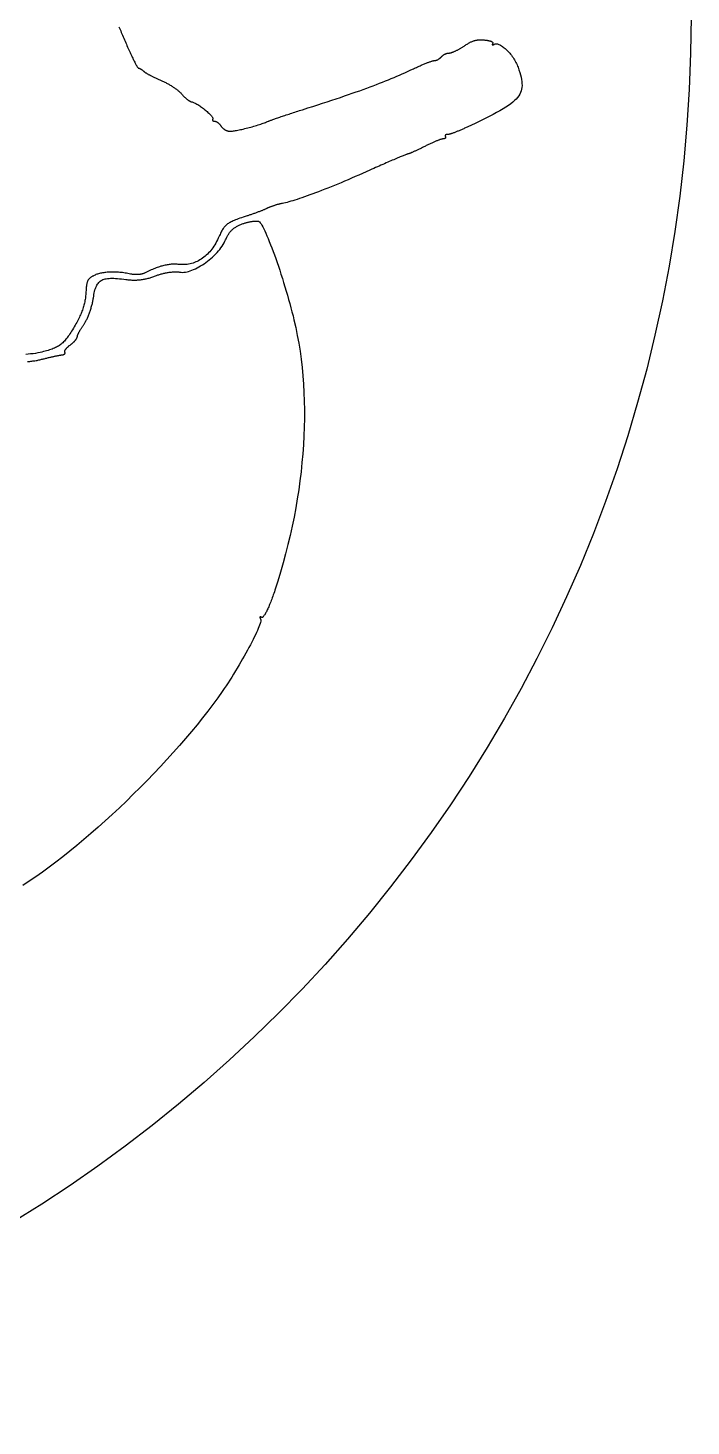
# Model space of a CAD drawing. Extents: x -25 to 25, y -25 to 25.
# Drawn here: x 13.23 to 25, y -25 to -0.2 of the extents above; entities that cross this region are included whole.
import ezdxf

# ---------------------------------------------------------------- set-up
doc = ezdxf.new("R2010")
doc.units = 0
for name, color, linetype in [('CUT', 1, 'CONTINUOUS'), ('MYON', 7, 'CONTINUOUS'), ('YOUMU', 7, 'CONTINUOUS')]:
    doc.layers.add(name, color=color, linetype=linetype)

msp = doc.modelspace()

# ---------------------------------------------------------------- linework, layer by layer
at = {"layer": 'CUT'}
msp.add_circle((0, 0), 25, dxfattribs=at)
at = {"layer": 'MYON'}
msp.add_lwpolyline([(13.226, -6.116), (13.245, -6.115), (13.264, -6.112), (13.282, -6.11), (13.301, -6.108), (13.32, -6.105), (13.338, -6.103), (13.356, -6.1), (13.374, -6.097), (13.392, -6.094), (13.409, -6.09), (13.426, -6.087), (13.442, -6.083), (13.458, -6.08), (13.474, -6.076), (13.489, -6.072), (13.504, -6.068), (13.519, -6.065), (13.535, -6.061), (13.55, -6.057), (13.565, -6.054), (13.579, -6.05), (13.594, -6.046), (13.609, -6.043), (13.623, -6.04), (13.637, -6.036), (13.651, -6.033), (13.665, -6.03), (13.678, -6.027), (13.691, -6.024), (13.704, -6.021), (13.716, -6.019), (13.728, -6.016), (13.74, -6.014), (13.751, -6.012), (13.761, -6.009), (13.771, -6.007), (13.781, -6.006), (13.79, -6.004), (13.798, -6.002), (13.806, -6.001), (13.813, -6), (13.82, -5.999), (13.826, -5.998), (13.831, -5.997), (13.835, -5.997), (13.839, -5.996), (13.843, -5.996), (13.847, -5.995), (13.851, -5.995), (13.854, -5.994), (13.857, -5.993), (13.861, -5.992), (13.864, -5.991), (13.867, -5.99), (13.869, -5.988), (13.872, -5.987), (13.874, -5.986), (13.877, -5.984), (13.879, -5.982), (13.881, -5.981), (13.883, -5.979), (13.884, -5.977), (13.886, -5.976), (13.887, -5.974), (13.888, -5.972), (13.889, -5.97), (13.89, -5.968), (13.89, -5.966), (13.89, -5.964), (13.89, -5.962), (13.89, -5.96), (13.89, -5.958), (13.889, -5.955), (13.888, -5.953), (13.887, -5.951), (13.886, -5.949), (13.885, -5.947), (13.884, -5.944), (13.884, -5.941), (13.884, -5.938), (13.884, -5.935), (13.884, -5.932), (13.885, -5.929), (13.886, -5.925), (13.888, -5.921), (13.89, -5.917), (13.892, -5.913), (13.894, -5.909), (13.897, -5.905), (13.9, -5.9), (13.903, -5.896), (13.906, -5.891), (13.91, -5.887), (13.914, -5.882), (13.918, -5.877), (13.922, -5.872), (13.927, -5.868), (13.932, -5.863), (13.937, -5.858), (13.942, -5.853), (13.948, -5.848), (13.953, -5.843), (13.959, -5.838), (13.965, -5.833), (13.971, -5.828), (13.978, -5.824), (13.984, -5.819), (13.991, -5.814), (13.997, -5.809), (14.003, -5.804), (14.01, -5.799), (14.016, -5.794), (14.022, -5.789), (14.028, -5.784), (14.033, -5.779), (14.039, -5.773), (14.044, -5.768), (14.05, -5.763), (14.055, -5.758), (14.06, -5.753), (14.064, -5.747), (14.069, -5.742), (14.073, -5.737), (14.077, -5.732), (14.081, -5.727), (14.085, -5.722), (14.088, -5.718), (14.092, -5.713), (14.094, -5.708), (14.097, -5.704), (14.099, -5.7), (14.101, -5.696), (14.103, -5.692), (14.105, -5.688), (14.106, -5.684), (14.107, -5.681), (14.107, -5.677), (14.107, -5.674), (14.108, -5.671), (14.108, -5.668), (14.109, -5.664), (14.11, -5.659), (14.111, -5.654), (14.113, -5.649), (14.115, -5.644), (14.118, -5.638), (14.12, -5.632), (14.123, -5.626), (14.126, -5.619), (14.129, -5.612), (14.133, -5.605), (14.137, -5.597), (14.141, -5.589), (14.145, -5.582), (14.149, -5.573), (14.154, -5.565), (14.159, -5.557), (14.164, -5.548), (14.169, -5.54), (14.174, -5.531), (14.18, -5.522), (14.185, -5.513), (14.191, -5.504), (14.197, -5.495), (14.203, -5.486), (14.209, -5.477), (14.215, -5.468), (14.222, -5.459), (14.228, -5.45), (14.234, -5.44), (14.241, -5.43), (14.247, -5.419), (14.254, -5.408), (14.261, -5.396), (14.267, -5.384), (14.274, -5.371), (14.28, -5.357), (14.286, -5.343), (14.293, -5.329), (14.299, -5.314), (14.305, -5.299), (14.311, -5.283), (14.317, -5.268), (14.323, -5.252), (14.329, -5.235), (14.335, -5.219), (14.34, -5.202), (14.346, -5.186), (14.351, -5.169), (14.356, -5.152), (14.36, -5.135), (14.365, -5.118), (14.369, -5.101), (14.374, -5.084), (14.377, -5.067), (14.381, -5.051), (14.384, -5.034), (14.387, -5.018), (14.39, -5.002), (14.393, -4.986), (14.398, -4.955), (14.403, -4.925), (14.409, -4.897), (14.415, -4.87), (14.421, -4.845), (14.429, -4.822), (14.436, -4.8), (14.445, -4.78), (14.454, -4.762), (14.464, -4.744), (14.475, -4.729), (14.487, -4.714), (14.5, -4.701), (14.513, -4.69), (14.528, -4.679), (14.545, -4.67), (14.562, -4.662), (14.581, -4.656), (14.601, -4.65), (14.622, -4.646), (14.645, -4.642), (14.67, -4.64), (14.696, -4.639), (14.724, -4.638), (14.754, -4.639), (14.785, -4.64), (14.818, -4.643), (14.854, -4.646), (14.891, -4.65), (14.93, -4.655), (14.971, -4.66), (14.989, -4.662), (15.006, -4.664), (15.023, -4.666), (15.04, -4.667), (15.058, -4.668), (15.075, -4.669), (15.092, -4.669), (15.109, -4.67), (15.126, -4.67), (15.144, -4.669), (15.161, -4.669), (15.178, -4.668), (15.195, -4.666), (15.212, -4.665), (15.229, -4.663), (15.246, -4.661), (15.263, -4.658), (15.28, -4.656), (15.297, -4.653), (15.314, -4.65), (15.331, -4.646), (15.347, -4.642), (15.364, -4.638), (15.381, -4.634), (15.398, -4.629), (15.414, -4.624), (15.431, -4.619), (15.447, -4.613), (15.464, -4.608), (15.48, -4.601), (15.496, -4.595), (15.51, -4.59), (15.524, -4.585), (15.538, -4.579), (15.553, -4.575), (15.568, -4.57), (15.583, -4.566), (15.598, -4.561), (15.613, -4.557), (15.628, -4.553), (15.644, -4.55), (15.659, -4.546), (15.675, -4.543), (15.69, -4.54), (15.705, -4.537), (15.721, -4.534), (15.736, -4.532), (15.751, -4.53), (15.765, -4.528), (15.78, -4.527), (15.794, -4.525), (15.808, -4.524), (15.822, -4.523), (15.835, -4.523), (15.848, -4.522), (15.861, -4.522), (15.873, -4.523), (15.885, -4.523), (15.896, -4.524), (15.907, -4.525), (15.918, -4.527), (15.927, -4.528), (15.95, -4.532), (15.975, -4.533), (16, -4.532), (16.027, -4.528), (16.054, -4.523), (16.083, -4.516), (16.112, -4.507), (16.142, -4.497), (16.172, -4.484), (16.203, -4.47), (16.234, -4.455), (16.265, -4.438), (16.296, -4.42), (16.327, -4.401), (16.358, -4.38), (16.389, -4.358), (16.419, -4.335), (16.449, -4.312), (16.479, -4.287), (16.507, -4.262), (16.535, -4.236), (16.562, -4.209), (16.587, -4.182), (16.612, -4.154), (16.635, -4.126), (16.657, -4.097), (16.677, -4.069), (16.695, -4.04), (16.712, -4.011), (16.727, -3.982), (16.74, -3.954), (16.747, -3.939), (16.753, -3.925), (16.759, -3.911), (16.766, -3.898), (16.773, -3.885), (16.78, -3.873), (16.788, -3.861), (16.795, -3.849), (16.803, -3.838), (16.811, -3.827), (16.819, -3.817), (16.828, -3.806), (16.837, -3.797), (16.846, -3.787), (16.855, -3.778), (16.865, -3.769), (16.875, -3.76), (16.885, -3.752), (16.896, -3.744), (16.907, -3.736), (16.918, -3.729), (16.93, -3.722), (16.942, -3.715), (16.954, -3.708), (16.967, -3.702), (16.98, -3.696), (16.993, -3.69), (17.007, -3.684), (17.021, -3.678), (17.036, -3.673), (17.051, -3.668), (17.063, -3.664), (17.075, -3.66), (17.086, -3.657), (17.098, -3.653), (17.11, -3.65), (17.122, -3.647), (17.133, -3.644), (17.145, -3.641), (17.156, -3.639), (17.167, -3.637), (17.178, -3.634), (17.189, -3.632), (17.199, -3.63), (17.21, -3.629), (17.22, -3.627), (17.229, -3.626), (17.239, -3.625), (17.248, -3.624), (17.257, -3.623), (17.265, -3.622), (17.274, -3.622), (17.281, -3.622), (17.289, -3.622), (17.296, -3.622), (17.302, -3.623), (17.308, -3.623), (17.313, -3.624), (17.318, -3.625), (17.323, -3.627), (17.327, -3.628), (17.33, -3.63), (17.341, -3.639), (17.354, -3.654), (17.368, -3.673), (17.383, -3.698), (17.399, -3.727), (17.416, -3.76), (17.434, -3.798), (17.453, -3.84), (17.473, -3.885), (17.494, -3.934), (17.515, -3.987), (17.537, -4.042), (17.559, -4.1), (17.582, -4.161), (17.605, -4.224), (17.628, -4.289), (17.652, -4.357), (17.675, -4.426), (17.699, -4.496), (17.722, -4.568), (17.746, -4.641), (17.769, -4.715), (17.792, -4.789), (17.814, -4.864), (17.836, -4.938), (17.857, -5.013), (17.878, -5.088), (17.898, -5.161), (17.917, -5.235), (17.936, -5.307), (17.953, -5.378), (17.984, -5.514), (18.012, -5.651), (18.037, -5.791), (18.06, -5.933), (18.079, -6.076), (18.096, -6.222), (18.11, -6.369), (18.121, -6.517), (18.129, -6.667), (18.135, -6.818), (18.137, -6.971), (18.137, -7.125), (18.134, -7.28), (18.129, -7.436), (18.12, -7.593), (18.109, -7.751), (18.095, -7.909), (18.078, -8.069), (18.059, -8.229), (18.037, -8.39), (18.012, -8.551), (17.984, -8.713), (17.954, -8.875), (17.921, -9.037), (17.885, -9.2), (17.846, -9.362), (17.805, -9.525), (17.761, -9.687), (17.714, -9.85), (17.665, -10.012), (17.613, -10.174), (17.604, -10.201), (17.595, -10.228), (17.585, -10.254), (17.576, -10.28), (17.567, -10.306), (17.558, -10.33), (17.549, -10.355), (17.539, -10.378), (17.53, -10.401), (17.521, -10.423), (17.512, -10.444), (17.504, -10.464), (17.495, -10.484), (17.487, -10.503), (17.478, -10.521), (17.47, -10.537), (17.462, -10.553), (17.454, -10.568), (17.447, -10.582), (17.44, -10.595), (17.433, -10.607), (17.426, -10.617), (17.419, -10.627), (17.413, -10.635), (17.407, -10.642), (17.402, -10.647), (17.397, -10.651), (17.392, -10.654), (17.388, -10.656), (17.384, -10.656), (17.38, -10.655), (17.377, -10.653), (17.374, -10.651), (17.371, -10.65), (17.369, -10.649), (17.366, -10.647), (17.364, -10.647), (17.362, -10.646), (17.359, -10.645), (17.358, -10.645), (17.356, -10.645), (17.354, -10.645), (17.353, -10.645), (17.352, -10.646), (17.351, -10.647), (17.35, -10.647), (17.349, -10.648), (17.349, -10.65), (17.348, -10.651), (17.348, -10.653), (17.348, -10.654), (17.348, -10.656), (17.349, -10.658), (17.349, -10.661), (17.35, -10.663), (17.351, -10.666), (17.352, -10.668), (17.354, -10.671), (17.355, -10.674), (17.357, -10.677), (17.359, -10.681), (17.361, -10.684), (17.364, -10.693), (17.364, -10.706), (17.362, -10.722), (17.357, -10.742), (17.351, -10.765), (17.342, -10.791), (17.331, -10.82), (17.318, -10.852), (17.303, -10.887), (17.286, -10.924), (17.268, -10.963), (17.248, -11.005), (17.226, -11.048), (17.203, -11.093), (17.179, -11.14), (17.153, -11.188), (17.127, -11.238), (17.099, -11.289), (17.07, -11.34), (17.04, -11.392), (17.01, -11.445), (16.979, -11.498), (16.947, -11.552), (16.915, -11.605), (16.882, -11.659), (16.849, -11.712), (16.815, -11.765), (16.782, -11.817), (16.748, -11.868), (16.715, -11.918), (16.681, -11.967), (16.6, -12.082), (16.515, -12.199), (16.425, -12.317), (16.332, -12.437), (16.234, -12.559), (16.133, -12.681), (16.029, -12.804), (15.921, -12.928), (15.811, -13.053), (15.698, -13.177), (15.582, -13.301), (15.465, -13.425), (15.345, -13.549), (15.224, -13.672), (15.101, -13.793), (14.978, -13.914), (14.853, -14.032), (14.727, -14.15), (14.602, -14.265), (14.475, -14.378), (14.349, -14.488), (14.223, -14.596), (14.098, -14.701), (13.974, -14.803), (13.85, -14.901), (13.727, -14.996), (13.606, -15.087), (13.487, -15.174), (13.37, -15.257), (13.255, -15.335), (13.142, -15.408)], dxfattribs=at)
at = {"layer": 'YOUMU'}
msp.add_lwpolyline([(14.844, -0.175), (14.855, -0.199), (14.866, -0.224), (14.877, -0.249), (14.888, -0.275), (14.9, -0.301), (14.911, -0.327), (14.922, -0.353), (14.933, -0.38), (14.945, -0.407), (14.956, -0.433), (14.967, -0.46), (14.978, -0.485), (14.989, -0.511), (15, -0.536), (15.011, -0.561), (15.022, -0.585), (15.032, -0.608), (15.043, -0.631), (15.053, -0.653), (15.063, -0.675), (15.073, -0.696), (15.082, -0.716), (15.091, -0.735), (15.1, -0.754), (15.109, -0.771), (15.118, -0.788), (15.126, -0.804), (15.133, -0.819), (15.141, -0.833), (15.148, -0.846), (15.154, -0.858), (15.161, -0.868), (15.166, -0.878), (15.172, -0.886), (15.177, -0.894), (15.181, -0.9), (15.185, -0.904), (15.188, -0.908), (15.191, -0.91), (15.193, -0.911), (15.195, -0.911), (15.198, -0.911), (15.2, -0.911), (15.202, -0.912), (15.205, -0.913), (15.208, -0.913), (15.21, -0.914), (15.213, -0.915), (15.216, -0.917), (15.219, -0.918), (15.222, -0.92), (15.226, -0.921), (15.229, -0.923), (15.232, -0.925), (15.235, -0.927), (15.239, -0.929), (15.242, -0.931), (15.246, -0.933), (15.249, -0.935), (15.253, -0.938), (15.256, -0.94), (15.26, -0.943), (15.263, -0.945), (15.267, -0.948), (15.27, -0.951), (15.273, -0.954), (15.277, -0.956), (15.28, -0.959), (15.283, -0.962), (15.287, -0.965), (15.29, -0.968), (15.293, -0.972), (15.297, -0.975), (15.302, -0.979), (15.308, -0.983), (15.313, -0.987), (15.32, -0.991), (15.327, -0.995), (15.334, -1), (15.342, -1.005), (15.351, -1.01), (15.359, -1.015), (15.369, -1.02), (15.378, -1.026), (15.388, -1.031), (15.399, -1.037), (15.409, -1.042), (15.421, -1.048), (15.432, -1.054), (15.443, -1.059), (15.455, -1.065), (15.467, -1.071), (15.48, -1.077), (15.492, -1.083), (15.505, -1.089), (15.517, -1.095), (15.53, -1.1), (15.543, -1.106), (15.556, -1.112), (15.569, -1.118), (15.582, -1.123), (15.596, -1.129), (15.609, -1.134), (15.622, -1.14), (15.635, -1.147), (15.649, -1.153), (15.663, -1.16), (15.676, -1.167), (15.69, -1.174), (15.704, -1.181), (15.717, -1.189), (15.731, -1.196), (15.744, -1.204), (15.757, -1.212), (15.771, -1.22), (15.784, -1.228), (15.796, -1.236), (15.809, -1.245), (15.821, -1.253), (15.833, -1.261), (15.845, -1.27), (15.857, -1.278), (15.868, -1.286), (15.879, -1.295), (15.889, -1.303), (15.899, -1.311), (15.908, -1.319), (15.917, -1.327), (15.926, -1.335), (15.934, -1.343), (15.942, -1.35), (15.948, -1.358), (15.955, -1.365), (15.961, -1.372), (15.967, -1.379), (15.973, -1.386), (15.98, -1.393), (15.986, -1.399), (15.992, -1.406), (15.999, -1.412), (16.006, -1.419), (16.012, -1.425), (16.019, -1.431), (16.025, -1.437), (16.032, -1.443), (16.038, -1.449), (16.045, -1.454), (16.051, -1.459), (16.057, -1.464), (16.064, -1.469), (16.07, -1.474), (16.076, -1.478), (16.082, -1.482), (16.087, -1.486), (16.093, -1.489), (16.099, -1.493), (16.104, -1.496), (16.109, -1.498), (16.114, -1.501), (16.119, -1.503), (16.123, -1.505), (16.127, -1.506), (16.131, -1.507), (16.135, -1.508), (16.146, -1.51), (16.157, -1.513), (16.17, -1.518), (16.183, -1.524), (16.198, -1.531), (16.213, -1.539), (16.229, -1.548), (16.245, -1.558), (16.262, -1.568), (16.279, -1.579), (16.296, -1.591), (16.313, -1.603), (16.33, -1.616), (16.347, -1.629), (16.364, -1.642), (16.38, -1.655), (16.396, -1.668), (16.411, -1.682), (16.426, -1.695), (16.44, -1.708), (16.453, -1.72), (16.465, -1.733), (16.476, -1.744), (16.486, -1.756), (16.494, -1.766), (16.501, -1.776), (16.506, -1.785), (16.51, -1.793), (16.512, -1.801), (16.513, -1.807), (16.511, -1.812), (16.51, -1.814), (16.509, -1.816), (16.508, -1.818), (16.507, -1.82), (16.507, -1.822), (16.506, -1.824), (16.506, -1.826), (16.506, -1.828), (16.506, -1.829), (16.506, -1.831), (16.507, -1.833), (16.508, -1.834), (16.508, -1.836), (16.509, -1.838), (16.51, -1.839), (16.512, -1.84), (16.513, -1.842), (16.514, -1.843), (16.516, -1.844), (16.518, -1.845), (16.52, -1.846), (16.522, -1.847), (16.524, -1.848), (16.526, -1.849), (16.529, -1.85), (16.531, -1.85), (16.534, -1.851), (16.536, -1.851), (16.539, -1.851), (16.542, -1.851), (16.545, -1.851), (16.549, -1.852), (16.552, -1.852), (16.555, -1.853), (16.559, -1.853), (16.562, -1.854), (16.566, -1.856), (16.57, -1.857), (16.574, -1.859), (16.578, -1.861), (16.581, -1.863), (16.585, -1.865), (16.589, -1.868), (16.593, -1.87), (16.597, -1.873), (16.601, -1.876), (16.606, -1.879), (16.61, -1.883), (16.614, -1.886), (16.618, -1.89), (16.621, -1.893), (16.625, -1.897), (16.629, -1.901), (16.633, -1.905), (16.637, -1.909), (16.64, -1.914), (16.644, -1.918), (16.648, -1.923), (16.651, -1.927), (16.654, -1.932), (16.657, -1.936), (16.66, -1.941), (16.663, -1.946), (16.667, -1.95), (16.67, -1.955), (16.674, -1.96), (16.678, -1.964), (16.682, -1.968), (16.687, -1.973), (16.691, -1.977), (16.696, -1.981), (16.701, -1.985), (16.706, -1.989), (16.711, -1.992), (16.717, -1.996), (16.722, -1.999), (16.728, -2.003), (16.733, -2.006), (16.739, -2.009), (16.745, -2.012), (16.75, -2.014), (16.756, -2.017), (16.762, -2.019), (16.768, -2.021), (16.774, -2.023), (16.78, -2.025), (16.786, -2.026), (16.791, -2.028), (16.797, -2.029), (16.803, -2.03), (16.809, -2.03), (16.814, -2.031), (16.82, -2.031), (16.831, -2.03), (16.845, -2.029), (16.86, -2.028), (16.877, -2.025), (16.895, -2.023), (16.914, -2.019), (16.935, -2.015), (16.957, -2.011), (16.98, -2.006), (17.004, -2.001), (17.028, -1.996), (17.053, -1.99), (17.079, -1.983), (17.105, -1.977), (17.131, -1.97), (17.158, -1.963), (17.185, -1.956), (17.211, -1.949), (17.238, -1.941), (17.264, -1.933), (17.29, -1.926), (17.315, -1.918), (17.34, -1.91), (17.363, -1.902), (17.386, -1.895), (17.408, -1.887), (17.429, -1.88), (17.449, -1.872), (17.467, -1.865), (17.484, -1.858), (17.5, -1.851), (17.505, -1.849), (17.512, -1.846), (17.52, -1.843), (17.529, -1.839), (17.54, -1.835), (17.552, -1.831), (17.565, -1.826), (17.579, -1.821), (17.594, -1.816), (17.61, -1.81), (17.627, -1.804), (17.645, -1.798), (17.664, -1.792), (17.683, -1.785), (17.704, -1.778), (17.725, -1.771), (17.747, -1.763), (17.769, -1.756), (17.793, -1.748), (17.816, -1.74), (17.841, -1.732), (17.866, -1.724), (17.891, -1.716), (17.917, -1.707), (17.943, -1.699), (17.969, -1.69), (17.996, -1.682), (18.023, -1.673), (18.05, -1.664), (18.077, -1.656), (18.104, -1.647), (18.198, -1.617), (18.288, -1.588), (18.376, -1.56), (18.461, -1.533), (18.544, -1.506), (18.623, -1.479), (18.701, -1.454), (18.776, -1.429), (18.849, -1.404), (18.919, -1.38), (18.988, -1.356), (19.054, -1.333), (19.119, -1.31), (19.182, -1.288), (19.243, -1.266), (19.302, -1.244), (19.36, -1.222), (19.416, -1.201), (19.471, -1.179), (19.525, -1.158), (19.578, -1.138), (19.629, -1.117), (19.68, -1.096), (19.73, -1.075), (19.778, -1.054), (19.826, -1.034), (19.874, -1.013), (19.921, -0.992), (19.967, -0.97), (20.013, -0.949), (20.059, -0.928), (20.076, -0.92), (20.093, -0.912), (20.11, -0.904), (20.126, -0.896), (20.143, -0.889), (20.16, -0.881), (20.176, -0.874), (20.192, -0.867), (20.208, -0.86), (20.224, -0.854), (20.239, -0.847), (20.254, -0.841), (20.269, -0.835), (20.283, -0.829), (20.297, -0.823), (20.311, -0.818), (20.324, -0.813), (20.337, -0.808), (20.349, -0.804), (20.36, -0.8), (20.371, -0.796), (20.382, -0.792), (20.392, -0.789), (20.401, -0.786), (20.41, -0.783), (20.417, -0.781), (20.425, -0.779), (20.431, -0.778), (20.437, -0.777), (20.441, -0.776), (20.445, -0.776), (20.449, -0.776), (20.453, -0.776), (20.457, -0.775), (20.461, -0.775), (20.465, -0.774), (20.469, -0.773), (20.473, -0.772), (20.477, -0.771), (20.481, -0.769), (20.486, -0.768), (20.49, -0.766), (20.494, -0.764), (20.499, -0.762), (20.503, -0.76), (20.507, -0.758), (20.512, -0.755), (20.516, -0.753), (20.52, -0.75), (20.524, -0.748), (20.529, -0.745), (20.533, -0.742), (20.537, -0.739), (20.541, -0.736), (20.545, -0.733), (20.548, -0.73), (20.552, -0.726), (20.556, -0.723), (20.559, -0.72), (20.562, -0.716), (20.566, -0.713), (20.569, -0.709), (20.572, -0.705), (20.575, -0.702), (20.578, -0.698), (20.582, -0.695), (20.586, -0.692), (20.59, -0.688), (20.594, -0.685), (20.598, -0.682), (20.602, -0.679), (20.607, -0.676), (20.611, -0.673), (20.616, -0.67), (20.62, -0.668), (20.625, -0.665), (20.63, -0.663), (20.635, -0.66), (20.64, -0.658), (20.645, -0.656), (20.649, -0.654), (20.654, -0.652), (20.659, -0.65), (20.664, -0.649), (20.669, -0.647), (20.674, -0.646), (20.679, -0.645), (20.684, -0.644), (20.689, -0.643), (20.693, -0.643), (20.698, -0.642), (20.702, -0.642), (20.707, -0.642), (20.712, -0.642), (20.717, -0.641), (20.722, -0.64), (20.728, -0.639), (20.734, -0.638), (20.741, -0.636), (20.748, -0.634), (20.755, -0.631), (20.763, -0.629), (20.771, -0.626), (20.779, -0.623), (20.787, -0.619), (20.796, -0.616), (20.805, -0.612), (20.814, -0.607), (20.823, -0.603), (20.833, -0.599), (20.842, -0.594), (20.852, -0.589), (20.862, -0.584), (20.872, -0.578), (20.882, -0.573), (20.892, -0.567), (20.902, -0.561), (20.912, -0.556), (20.922, -0.549), (20.932, -0.543), (20.942, -0.537), (20.952, -0.531), (20.962, -0.524), (20.972, -0.518), (20.985, -0.508), (20.998, -0.5), (21.011, -0.491), (21.024, -0.484), (21.036, -0.476), (21.048, -0.469), (21.06, -0.463), (21.071, -0.457), (21.082, -0.451), (21.094, -0.445), (21.105, -0.441), (21.115, -0.436), (21.126, -0.432), (21.137, -0.428), (21.148, -0.424), (21.158, -0.421), (21.169, -0.418), (21.18, -0.416), (21.19, -0.414), (21.201, -0.412), (21.212, -0.41), (21.223, -0.409), (21.234, -0.408), (21.245, -0.407), (21.257, -0.407), (21.269, -0.407), (21.281, -0.407), (21.293, -0.407), (21.305, -0.408), (21.318, -0.409), (21.331, -0.41), (21.342, -0.411), (21.352, -0.412), (21.362, -0.414), (21.371, -0.415), (21.38, -0.416), (21.389, -0.418), (21.397, -0.419), (21.405, -0.421), (21.413, -0.423), (21.42, -0.424), (21.427, -0.426), (21.434, -0.428), (21.44, -0.43), (21.445, -0.432), (21.451, -0.434), (21.456, -0.436), (21.46, -0.439), (21.465, -0.441), (21.468, -0.443), (21.472, -0.445), (21.475, -0.448), (21.477, -0.45), (21.479, -0.453), (21.481, -0.455), (21.482, -0.458), (21.483, -0.461), (21.483, -0.463), (21.483, -0.466), (21.482, -0.469), (21.481, -0.471), (21.48, -0.474), (21.478, -0.477), (21.477, -0.479), (21.476, -0.482), (21.475, -0.484), (21.474, -0.486), (21.473, -0.488), (21.472, -0.49), (21.472, -0.491), (21.472, -0.493), (21.471, -0.494), (21.471, -0.495), (21.472, -0.497), (21.472, -0.497), (21.473, -0.498), (21.473, -0.499), (21.474, -0.499), (21.475, -0.5), (21.476, -0.5), (21.478, -0.5), (21.479, -0.5), (21.481, -0.499), (21.482, -0.499), (21.484, -0.498), (21.486, -0.498), (21.488, -0.497), (21.491, -0.496), (21.493, -0.494), (21.496, -0.493), (21.499, -0.492), (21.501, -0.49), (21.504, -0.488), (21.514, -0.483), (21.525, -0.48), (21.537, -0.479), (21.549, -0.479), (21.562, -0.481), (21.576, -0.485), (21.59, -0.49), (21.605, -0.496), (21.62, -0.504), (21.636, -0.514), (21.651, -0.524), (21.668, -0.536), (21.684, -0.548), (21.7, -0.562), (21.717, -0.577), (21.733, -0.592), (21.749, -0.609), (21.766, -0.626), (21.782, -0.644), (21.797, -0.663), (21.812, -0.682), (21.827, -0.702), (21.842, -0.723), (21.855, -0.743), (21.869, -0.765), (21.881, -0.786), (21.893, -0.808), (21.904, -0.829), (21.913, -0.851), (21.922, -0.873), (21.93, -0.895), (21.946, -0.942), (21.96, -0.988), (21.972, -1.03), (21.982, -1.071), (21.99, -1.11), (21.996, -1.148), (21.999, -1.183), (22, -1.218), (21.998, -1.251), (21.993, -1.282), (21.985, -1.313), (21.974, -1.343), (21.96, -1.373), (21.942, -1.402), (21.921, -1.431), (21.896, -1.459), (21.868, -1.487), (21.835, -1.516), (21.799, -1.545), (21.758, -1.574), (21.713, -1.604), (21.663, -1.635), (21.609, -1.667), (21.55, -1.699), (21.487, -1.733), (21.418, -1.768), (21.344, -1.805), (21.265, -1.844), (21.18, -1.884), (21.09, -1.926), (20.994, -1.971), (20.98, -1.977), (20.966, -1.984), (20.951, -1.99), (20.937, -1.996), (20.923, -2.003), (20.909, -2.009), (20.896, -2.014), (20.882, -2.02), (20.869, -2.026), (20.856, -2.031), (20.843, -2.036), (20.83, -2.041), (20.818, -2.046), (20.806, -2.051), (20.794, -2.055), (20.782, -2.059), (20.771, -2.063), (20.761, -2.067), (20.751, -2.07), (20.741, -2.074), (20.732, -2.077), (20.723, -2.079), (20.715, -2.082), (20.707, -2.084), (20.7, -2.086), (20.693, -2.087), (20.687, -2.089), (20.682, -2.09), (20.677, -2.09), (20.673, -2.09), (20.67, -2.09), (20.667, -2.09), (20.664, -2.09), (20.662, -2.09), (20.659, -2.09), (20.656, -2.09), (20.654, -2.091), (20.652, -2.091), (20.65, -2.092), (20.648, -2.092), (20.646, -2.093), (20.644, -2.094), (20.643, -2.095), (20.641, -2.096), (20.64, -2.097), (20.638, -2.098), (20.637, -2.099), (20.636, -2.101), (20.636, -2.102), (20.635, -2.103), (20.634, -2.105), (20.634, -2.106), (20.634, -2.108), (20.634, -2.11), (20.634, -2.112), (20.634, -2.113), (20.635, -2.115), (20.635, -2.117), (20.636, -2.119), (20.637, -2.121), (20.638, -2.123), (20.639, -2.125), (20.64, -2.127), (20.641, -2.13), (20.642, -2.132), (20.643, -2.134), (20.643, -2.136), (20.643, -2.137), (20.644, -2.139), (20.643, -2.141), (20.643, -2.143), (20.643, -2.145), (20.642, -2.146), (20.641, -2.148), (20.641, -2.15), (20.64, -2.151), (20.638, -2.153), (20.637, -2.154), (20.635, -2.155), (20.634, -2.157), (20.632, -2.158), (20.63, -2.159), (20.628, -2.16), (20.626, -2.161), (20.623, -2.162), (20.621, -2.163), (20.618, -2.163), (20.615, -2.164), (20.613, -2.164), (20.61, -2.165), (20.607, -2.165), (20.603, -2.165), (20.6, -2.165), (20.596, -2.165), (20.592, -2.166), (20.587, -2.167), (20.581, -2.168), (20.575, -2.17), (20.568, -2.172), (20.56, -2.174), (20.552, -2.176), (20.544, -2.179), (20.535, -2.182), (20.525, -2.186), (20.516, -2.189), (20.505, -2.193), (20.494, -2.198), (20.483, -2.202), (20.472, -2.207), (20.46, -2.212), (20.448, -2.217), (20.435, -2.222), (20.423, -2.228), (20.41, -2.233), (20.397, -2.239), (20.383, -2.245), (20.37, -2.252), (20.356, -2.258), (20.342, -2.265), (20.329, -2.271), (20.315, -2.278), (20.301, -2.285), (20.287, -2.292), (20.273, -2.299), (20.259, -2.306), (20.245, -2.313), (20.231, -2.32), (20.217, -2.327), (20.204, -2.333), (20.19, -2.34), (20.177, -2.346), (20.164, -2.352), (20.151, -2.359), (20.139, -2.364), (20.127, -2.37), (20.115, -2.376), (20.103, -2.381), (20.092, -2.386), (20.081, -2.391), (20.07, -2.396), (20.06, -2.4), (20.05, -2.405), (20.041, -2.409), (20.032, -2.412), (20.024, -2.416), (20.016, -2.419), (20.009, -2.422), (20.002, -2.424), (19.996, -2.427), (19.991, -2.429), (19.986, -2.43), (19.981, -2.432), (19.978, -2.433), (19.975, -2.433), (19.972, -2.433), (19.97, -2.434), (19.965, -2.435), (19.959, -2.437), (19.951, -2.44), (19.942, -2.443), (19.931, -2.447), (19.918, -2.452), (19.905, -2.458), (19.889, -2.464), (19.873, -2.471), (19.855, -2.478), (19.836, -2.486), (19.816, -2.494), (19.794, -2.503), (19.772, -2.513), (19.748, -2.523), (19.724, -2.534), (19.698, -2.545), (19.672, -2.556), (19.644, -2.568), (19.616, -2.58), (19.587, -2.593), (19.558, -2.606), (19.527, -2.619), (19.496, -2.633), (19.465, -2.647), (19.433, -2.661), (19.4, -2.675), (19.367, -2.69), (19.334, -2.705), (19.3, -2.72), (19.235, -2.75), (19.169, -2.779), (19.104, -2.807), (19.04, -2.835), (18.976, -2.863), (18.914, -2.89), (18.851, -2.916), (18.79, -2.942), (18.73, -2.967), (18.67, -2.991), (18.612, -3.015), (18.554, -3.038), (18.498, -3.06), (18.443, -3.082), (18.389, -3.103), (18.336, -3.123), (18.285, -3.142), (18.235, -3.16), (18.187, -3.177), (18.14, -3.194), (18.095, -3.21), (18.052, -3.224), (18.01, -3.238), (17.97, -3.251), (17.932, -3.263), (17.896, -3.273), (17.862, -3.283), (17.83, -3.291), (17.8, -3.299), (17.772, -3.305), (17.746, -3.311), (17.738, -3.312), (17.729, -3.314), (17.72, -3.316), (17.711, -3.318), (17.702, -3.32), (17.693, -3.322), (17.683, -3.325), (17.674, -3.327), (17.664, -3.33), (17.655, -3.332), (17.645, -3.335), (17.636, -3.338), (17.626, -3.341), (17.617, -3.344), (17.607, -3.347), (17.598, -3.35), (17.588, -3.353), (17.579, -3.356), (17.57, -3.359), (17.561, -3.362), (17.552, -3.365), (17.544, -3.368), (17.535, -3.372), (17.527, -3.375), (17.519, -3.378), (17.511, -3.381), (17.504, -3.384), (17.497, -3.388), (17.49, -3.391), (17.483, -3.394), (17.477, -3.397), (17.471, -3.4), (17.464, -3.403), (17.457, -3.407), (17.449, -3.41), (17.44, -3.414), (17.431, -3.418), (17.422, -3.422), (17.412, -3.426), (17.401, -3.43), (17.391, -3.435), (17.38, -3.439), (17.368, -3.444), (17.356, -3.448), (17.344, -3.453), (17.332, -3.457), (17.319, -3.462), (17.307, -3.467), (17.294, -3.472), (17.281, -3.477), (17.267, -3.482), (17.254, -3.486), (17.24, -3.491), (17.227, -3.496), (17.213, -3.501), (17.199, -3.506), (17.186, -3.51), (17.172, -3.515), (17.159, -3.519), (17.145, -3.524), (17.132, -3.528), (17.119, -3.533), (17.084, -3.544), (17.052, -3.554), (17.021, -3.565), (16.992, -3.574), (16.965, -3.584), (16.94, -3.593), (16.916, -3.602), (16.894, -3.611), (16.873, -3.62), (16.854, -3.628), (16.836, -3.637), (16.819, -3.646), (16.803, -3.655), (16.788, -3.665), (16.774, -3.674), (16.761, -3.684), (16.749, -3.695), (16.737, -3.706), (16.726, -3.718), (16.716, -3.73), (16.706, -3.743), (16.696, -3.757), (16.686, -3.771), (16.677, -3.787), (16.668, -3.803), (16.659, -3.821), (16.649, -3.839), (16.64, -3.859), (16.63, -3.88), (16.62, -3.903), (16.609, -3.927), (16.595, -3.957), (16.58, -3.987), (16.565, -4.015), (16.549, -4.043), (16.532, -4.07), (16.514, -4.096), (16.496, -4.121), (16.477, -4.144), (16.458, -4.167), (16.438, -4.189), (16.418, -4.21), (16.397, -4.23), (16.375, -4.248), (16.353, -4.266), (16.331, -4.283), (16.308, -4.298), (16.284, -4.313), (16.26, -4.326), (16.236, -4.338), (16.211, -4.349), (16.186, -4.359), (16.161, -4.368), (16.135, -4.375), (16.109, -4.382), (16.082, -4.387), (16.056, -4.391), (16.029, -4.394), (16.001, -4.395), (15.974, -4.396), (15.946, -4.395), (15.918, -4.393), (15.9, -4.391), (15.881, -4.39), (15.863, -4.389), (15.845, -4.388), (15.827, -4.388), (15.809, -4.389), (15.791, -4.389), (15.773, -4.39), (15.756, -4.392), (15.737, -4.394), (15.719, -4.397), (15.701, -4.399), (15.683, -4.403), (15.664, -4.407), (15.645, -4.411), (15.626, -4.416), (15.607, -4.421), (15.587, -4.426), (15.568, -4.433), (15.547, -4.439), (15.527, -4.446), (15.506, -4.454), (15.485, -4.462), (15.463, -4.471), (15.441, -4.48), (15.418, -4.49), (15.395, -4.5), (15.371, -4.511), (15.347, -4.523), (15.322, -4.535), (15.297, -4.547), (15.291, -4.55), (15.285, -4.552), (15.279, -4.555), (15.273, -4.557), (15.266, -4.559), (15.259, -4.561), (15.252, -4.563), (15.245, -4.565), (15.237, -4.566), (15.23, -4.568), (15.222, -4.569), (15.214, -4.57), (15.206, -4.571), (15.197, -4.572), (15.189, -4.572), (15.181, -4.573), (15.172, -4.573), (15.164, -4.574), (15.155, -4.574), (15.146, -4.574), (15.137, -4.573), (15.129, -4.573), (15.12, -4.573), (15.111, -4.572), (15.102, -4.571), (15.093, -4.57), (15.085, -4.569), (15.076, -4.568), (15.067, -4.566), (15.059, -4.565), (15.05, -4.563), (15.026, -4.558), (15.002, -4.553), (14.978, -4.549), (14.954, -4.545), (14.93, -4.541), (14.907, -4.538), (14.883, -4.535), (14.859, -4.533), (14.836, -4.531), (14.813, -4.53), (14.79, -4.529), (14.767, -4.528), (14.744, -4.527), (14.722, -4.528), (14.7, -4.528), (14.679, -4.529), (14.657, -4.53), (14.636, -4.532), (14.616, -4.534), (14.596, -4.536), (14.576, -4.539), (14.557, -4.542), (14.538, -4.545), (14.52, -4.549), (14.502, -4.553), (14.485, -4.558), (14.468, -4.563), (14.452, -4.568), (14.437, -4.574), (14.422, -4.58), (14.408, -4.587), (14.397, -4.592), (14.387, -4.598), (14.377, -4.603), (14.368, -4.608), (14.359, -4.614), (14.351, -4.619), (14.343, -4.624), (14.336, -4.63), (14.329, -4.635), (14.323, -4.641), (14.317, -4.647), (14.312, -4.653), (14.307, -4.659), (14.302, -4.666), (14.298, -4.673), (14.294, -4.68), (14.29, -4.688), (14.287, -4.696), (14.283, -4.705), (14.281, -4.714), (14.278, -4.723), (14.276, -4.733), (14.274, -4.744), (14.272, -4.755), (14.27, -4.767), (14.269, -4.78), (14.267, -4.793), (14.266, -4.807), (14.265, -4.822), (14.264, -4.837), (14.263, -4.854), (14.261, -4.878), (14.26, -4.902), (14.258, -4.925), (14.255, -4.948), (14.253, -4.97), (14.25, -4.992), (14.246, -5.014), (14.243, -5.035), (14.239, -5.056), (14.234, -5.077), (14.229, -5.098), (14.224, -5.118), (14.218, -5.139), (14.212, -5.159), (14.205, -5.18), (14.198, -5.201), (14.19, -5.222), (14.182, -5.243), (14.174, -5.264), (14.164, -5.285), (14.154, -5.307), (14.144, -5.329), (14.133, -5.351), (14.121, -5.374), (14.109, -5.398), (14.096, -5.422), (14.083, -5.446), (14.068, -5.471), (14.053, -5.497), (14.038, -5.524), (14.021, -5.551), (14.006, -5.576), (13.991, -5.601), (13.976, -5.623), (13.962, -5.645), (13.947, -5.666), (13.933, -5.685), (13.92, -5.704), (13.906, -5.721), (13.892, -5.737), (13.878, -5.753), (13.864, -5.768), (13.85, -5.782), (13.835, -5.795), (13.82, -5.807), (13.805, -5.819), (13.789, -5.83), (13.772, -5.841), (13.755, -5.851), (13.738, -5.86), (13.719, -5.869), (13.7, -5.878), (13.68, -5.886), (13.659, -5.894), (13.636, -5.902), (13.613, -5.91), (13.589, -5.917), (13.563, -5.925), (13.536, -5.932), (13.508, -5.939), (13.478, -5.946), (13.447, -5.954), (13.406, -5.963), (13.364, -5.97), (13.321, -5.976), (13.279, -5.981), (13.236, -5.985), (13.193, -5.988)], dxfattribs=at)

doc.saveas('drawing.dxf')
